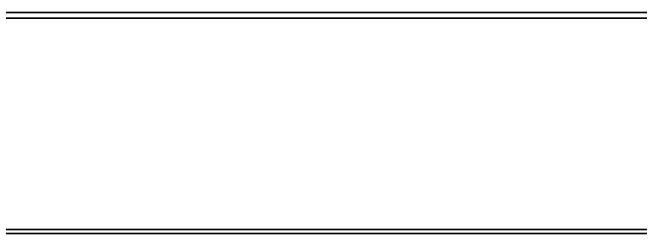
# Model space of a CAD drawing. Header units: metres. Extents: x 7 to 3931, y 6 to 2277.
# Drawn here: x 1266.2 to 1727.5, y 2115 to 2277 of the extents above; entities that cross this region are included whole.
import ezdxf

# ---------------------------------------------------------------- set-up
doc = ezdxf.new("R2010")
doc.units = ezdxf.units.M

msp = doc.modelspace()

# ---------------------------------------------------------------- linework, layer by layer
for p, q in [((2291, 2277), (12, 2277)), ((12, 2277), (2291, 2277)), ((2288, 2273), (15, 2273)), ((15, 2273), (2288, 2273)), ((2135, 2118), (168, 2118)), ((168, 2118), (2135, 2118)), ((2134, 2115), (169, 2115)), ((170, 2115), (2133, 2115))]:
    msp.add_line(p, q)

doc.saveas('drawing.dxf')
